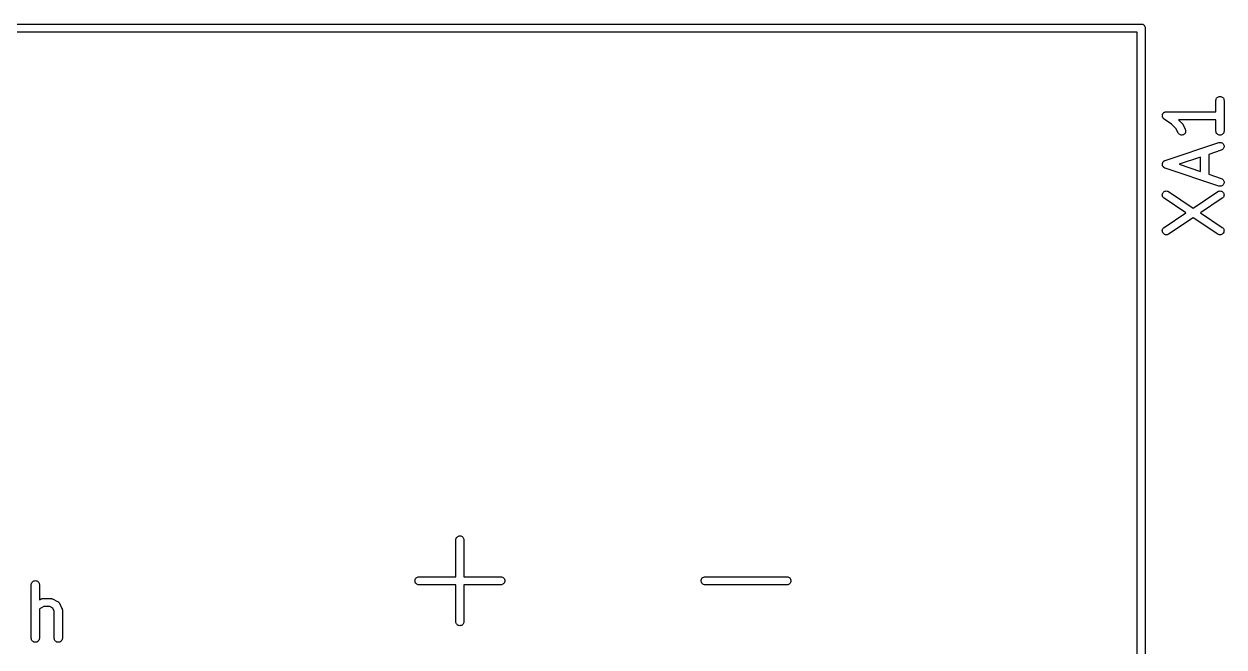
# Model space of a CAD drawing. Extents: x 62 to 117, y -164 to -62.
# Drawn here: x 94.74 to 117.11, y -73.51 to -61.9 of the extents above; entities that cross this region are included whole.
import ezdxf

# ---------------------------------------------------------------- set-up
doc = ezdxf.new("R2010")
doc.units = 0
doc.header["$MEASUREMENT"] = 0
doc.layers.add('BLACK', color=7, linetype='CONTINUOUS')

msp = doc.modelspace()

# ---------------------------------------------------------------- linework, layer by layer
at = {"layer": 'BLACK', "linetype": 'CONTINUOUS'}
for p, q in [((62.2337, -61.901), (115.566, -61.901)), ((115.566, -61.901), (115.57, -61.9006)), ((115.57, -61.9006), (115.574, -61.901)), ((115.574, -61.901), (115.585, -61.9021)), ((115.585, -61.9021), (115.599, -61.9064)), ((115.599, -61.9064), (115.612, -61.9133)), ((115.612, -61.9133), (115.623, -61.9227)), ((115.623, -61.9227), (115.633, -61.9341)), ((115.633, -61.9341), (115.64, -61.9472)), ((115.64, -61.9472), (115.644, -61.9613)), ((115.495, -62.051), (62.305, -62.051)), ((115.495, -159.481), (115.495, -62.051)), ((115.644, -61.9613), (115.645, -61.976)), ((115.645, -61.976), (115.645, -61.9797)), ((115.645, -61.9797), (115.645, -159.508)), ((116.965, -63.3099), (116.969, -63.296)), ((116.969, -63.296), (116.976, -63.2831)), ((116.976, -63.2831), (116.986, -63.2719)), ((116.986, -63.2719), (116.997, -63.2628)), ((116.997, -63.2628), (117.01, -63.256)), ((117.01, -63.256), (117.024, -63.2519)), ((117.024, -63.2519), (117.039, -63.2505)), ((117.039, -63.2505), (117.053, -63.2521)), ((117.053, -63.2521), (117.067, -63.2564)), ((117.067, -63.2564), (117.08, -63.2633)), ((117.08, -63.2633), (117.092, -63.2727)), ((117.092, -63.2727), (117.101, -63.284)), ((117.101, -63.284), (117.108, -63.2969)), ((117.108, -63.2969), (117.112, -63.311)), ((116.963, -63.3245), (116.965, -63.3099)), ((116.963, -63.3255), (116.963, -63.3245)), ((116.963, -63.5362), (116.963, -63.3255)), ((117.112, -63.311), (117.113, -63.3255)), ((117.113, -63.3255), (117.113, -63.897)), ((115.963, -63.6106), (115.964, -63.6035)), ((115.963, -63.6107), (115.963, -63.6106)), ((115.964, -63.6183), (115.963, -63.6107)), ((115.963, -63.6107), (115.963, -63.6107)), ((115.964, -63.6035), (115.965, -63.5962)), ((115.965, -63.6252), (115.964, -63.6183)), ((115.965, -63.596), (115.967, -63.589)), ((115.965, -63.5961), (115.965, -63.596)), ((115.965, -63.5962), (115.965, -63.5961)), ((115.965, -63.6253), (115.965, -63.6252)), ((115.965, -63.6252), (115.965, -63.6252)), ((115.967, -63.6325), (115.965, -63.6253)), ((115.967, -63.589), (115.969, -63.5822)), ((115.969, -63.6392), (115.967, -63.6325)), ((115.969, -63.5821), (115.973, -63.5755)), ((115.969, -63.5822), (115.969, -63.5821)), ((115.969, -63.5821), (115.969, -63.5821)), ((115.969, -63.6393), (115.969, -63.6392)), ((115.972, -63.6455), (115.969, -63.6393)), ((115.969, -63.6393), (115.969, -63.6393)), ((115.976, -63.6522), (115.972, -63.6455)), ((115.973, -63.5755), (115.976, -63.5693)), ((115.976, -63.5692), (115.981, -63.5636)), ((115.976, -63.5693), (115.976, -63.5692)), ((115.976, -63.5693), (115.976, -63.5693)), ((115.976, -63.6523), (115.976, -63.6522)), ((115.98, -63.6579), (115.976, -63.6523)), ((115.976, -63.6523), (115.976, -63.6523)), ((115.985, -63.6636), (115.98, -63.6579)), ((115.981, -63.5636), (115.986, -63.558)), ((115.985, -63.6637), (115.985, -63.6636)), ((115.99, -63.6685), (115.985, -63.6637)), ((115.985, -63.6637), (115.985, -63.6637)), ((115.986, -63.5579), (115.991, -63.5532)), ((115.986, -63.558), (115.986, -63.5579)), ((115.986, -63.558), (115.986, -63.558)), ((115.996, -63.6731), (115.99, -63.6685)), ((115.991, -63.5532), (115.997, -63.5488)), ((115.997, -63.6736), (115.996, -63.6731)), ((115.996, -63.6731), (115.996, -63.6731)), ((115.996, -63.6731), (115.996, -63.6731)), ((115.996, -63.6731), (115.996, -63.6731)), ((115.997, -63.5487), (116.004, -63.5452)), ((115.997, -63.5488), (115.997, -63.5487)), ((115.997, -63.5487), (115.997, -63.5487)), ((116.133, -63.7648), (115.997, -63.6736)), ((116.004, -63.5452), (116.01, -63.5419)), ((116.01, -63.5419), (116.017, -63.5398)), ((116.01, -63.5419), (116.01, -63.5419)), ((116.01, -63.5419), (116.01, -63.5419)), ((116.017, -63.5398), (116.024, -63.5377)), ((116.024, -63.5376), (116.031, -63.5369)), ((116.024, -63.5377), (116.024, -63.5376)), ((116.024, -63.5377), (116.024, -63.5377)), ((116.031, -63.5369), (116.038, -63.5362)), ((116.038, -63.5362), (116.963, -63.5362)), ((116.963, -63.6862), (116.267, -63.6862)), ((116.267, -63.6862), (116.33, -63.7487)), ((116.33, -63.7487), (116.33, -63.7494)), ((116.33, -63.7494), (116.333, -63.7527)), ((116.963, -63.897), (116.963, -63.6862)), ((116.215, -63.8461), (116.133, -63.7648)), ((116.257, -63.9305), (116.215, -63.8461)), ((116.265, -63.9429), (116.257, -63.9305)), ((116.275, -63.9535), (116.265, -63.9429)), ((116.287, -63.962), (116.275, -63.9535)), ((116.3, -63.968), (116.287, -63.962)), ((116.314, -63.9713), (116.3, -63.968)), ((116.329, -63.9718), (116.314, -63.9713)), ((116.343, -63.9694), (116.329, -63.9718)), ((116.333, -63.7527), (116.336, -63.7558)), ((116.336, -63.7558), (116.337, -63.7584)), ((116.337, -63.7584), (116.339, -63.7609)), ((116.339, -63.7609), (116.341, -63.7646)), ((116.341, -63.7646), (116.344, -63.7682)), ((116.357, -63.9643), (116.343, -63.9694)), ((116.344, -63.7682), (116.391, -63.8634)), ((116.37, -63.9566), (116.357, -63.9643)), ((116.38, -63.9466), (116.37, -63.9566)), ((116.389, -63.9347), (116.38, -63.9466)), ((116.395, -63.9214), (116.389, -63.9347)), ((116.391, -63.8634), (116.392, -63.8643)), ((116.392, -63.8643), (116.397, -63.8781)), ((116.398, -63.9072), (116.395, -63.9214)), ((116.397, -63.8781), (116.399, -63.8925)), ((116.399, -63.8925), (116.398, -63.9072)), ((116.965, -63.9115), (116.963, -63.897)), ((116.969, -63.9255), (116.965, -63.9115)), ((116.976, -63.9385), (116.969, -63.9255)), ((116.985, -63.9498), (116.976, -63.9385)), ((116.996, -63.9591), (116.985, -63.9498)), ((117.009, -63.9661), (116.996, -63.9591)), ((117.023, -63.9704), (117.009, -63.9661)), ((117.038, -63.9719), (117.023, -63.9704)), ((117.052, -63.9706), (117.038, -63.9719)), ((117.066, -63.9665), (117.052, -63.9706)), ((117.079, -63.9597), (117.066, -63.9665)), ((117.091, -63.9505), (117.079, -63.9597)), ((117.1, -63.9393), (117.091, -63.9505)), ((117.107, -63.9265), (117.1, -63.9393)), ((117.112, -63.9125), (117.107, -63.9265)), ((117.113, -63.898), (117.112, -63.9125)), ((117.113, -63.897), (117.113, -63.898)), ((116.015, -64.4448), (117.015, -64.1115)), ((117.015, -64.1115), (117.016, -64.1112)), ((117.016, -64.1112), (117.03, -64.1081)), ((117.03, -64.1081), (117.045, -64.1079)), ((117.045, -64.1079), (117.059, -64.1106)), ((117.059, -64.1106), (117.073, -64.1159)), ((117.073, -64.1159), (117.085, -64.1239)), ((117.085, -64.1239), (117.095, -64.134)), ((117.095, -64.134), (117.104, -64.146)), ((117.104, -64.146), (117.11, -64.1594)), ((117.11, -64.1594), (117.113, -64.1737)), ((117.113, -64.1884), (117.111, -64.2028)), ((117.113, -64.1737), (117.113, -64.1884)), ((116.678, -64.382), (116.276, -64.516)), ((116.678, -64.65), (116.678, -64.382)), ((117.062, -64.2538), (116.828, -64.332)), ((116.828, -64.332), (116.828, -64.7)), ((117.075, -64.2479), (117.062, -64.2538)), ((117.087, -64.2394), (117.075, -64.2479)), ((117.098, -64.2288), (117.087, -64.2394)), ((117.105, -64.2164), (117.098, -64.2288)), ((117.111, -64.2028), (117.105, -64.2164)), ((115.964, -64.506), (115.965, -64.501)), ((115.964, -64.5082), (115.964, -64.506)), ((115.964, -64.5103), (115.964, -64.5082)), ((115.964, -64.5155), (115.964, -64.5103)), ((115.964, -64.5207), (115.964, -64.5155)), ((115.964, -64.5228), (115.964, -64.5207)), ((115.964, -64.5249), (115.964, -64.5228)), ((115.965, -64.53), (115.964, -64.5249)), ((115.965, -64.501), (115.966, -64.4959)), ((115.966, -64.5351), (115.965, -64.53)), ((115.966, -64.4959), (115.967, -64.4939)), ((115.967, -64.5371), (115.966, -64.5351)), ((115.967, -64.4918), (115.97, -64.4871)), ((115.967, -64.4939), (115.967, -64.4918)), ((115.967, -64.5392), (115.967, -64.5371)), ((115.969, -64.544), (115.967, -64.5392)), ((115.971, -64.5488), (115.969, -64.544)), ((115.97, -64.4871), (115.971, -64.4822)), ((115.971, -64.4822), (115.973, -64.4804)), ((115.972, -64.5507), (115.971, -64.5488)), ((115.973, -64.5526), (115.972, -64.5507)), ((115.973, -64.4785), (115.976, -64.4742)), ((115.973, -64.4804), (115.973, -64.4785)), ((115.976, -64.5569), (115.973, -64.5526)), ((115.976, -64.4742), (115.979, -64.4699)), ((115.979, -64.5613), (115.976, -64.5569)), ((115.979, -64.4699), (115.981, -64.4683)), ((115.98, -64.5629), (115.979, -64.5613)), ((115.981, -64.5646), (115.98, -64.5629)), ((115.981, -64.4683), (115.982, -64.4666)), ((115.985, -64.5682), (115.981, -64.5646)), ((115.982, -64.4666), (115.986, -64.463)), ((115.989, -64.5721), (115.985, -64.5682)), ((115.986, -64.463), (115.989, -64.4593)), ((115.989, -64.4593), (115.991, -64.458)), ((115.99, -64.5733), (115.989, -64.5721)), ((115.992, -64.5748), (115.99, -64.5733)), ((115.991, -64.458), (115.993, -64.4566)), ((115.996, -64.5776), (115.992, -64.5748)), ((115.993, -64.4566), (115.997, -64.4538)), ((116, -64.5807), (115.996, -64.5776)), ((115.997, -64.4538), (116.001, -64.4508)), ((116.002, -64.5816), (116, -64.5807)), ((116.001, -64.4508), (116.003, -64.4499)), ((116.004, -64.5827), (116.002, -64.5816)), ((116.003, -64.4499), (116.005, -64.4488)), ((116.009, -64.5846), (116.004, -64.5827)), ((116.005, -64.4488), (116.01, -64.447)), ((116.014, -64.5868), (116.009, -64.5846)), ((116.01, -64.447), (116.015, -64.4448)), ((116.015, -64.5872), (116.014, -64.5868)), ((117.015, -64.9205), (116.015, -64.5872)), ((116.276, -64.516), (116.678, -64.65)), ((116.828, -64.7), (117.062, -64.7782)), ((117.062, -64.7782), (117.063, -64.7785)), ((117.063, -64.7785), (117.076, -64.7847)), ((117.076, -64.7847), (117.088, -64.7933)), ((117.088, -64.7933), (117.098, -64.804)), ((117.098, -64.804), (117.106, -64.8165)), ((117.106, -64.8165), (117.111, -64.8302)), ((117.113, -64.8593), (117.109, -64.8735)), ((117.111, -64.8302), (117.113, -64.8447)), ((117.113, -64.8447), (117.113, -64.8593)), ((115.963, -65.0868), (115.965, -65.0722)), ((115.965, -65.1014), (115.963, -65.0868)), ((115.965, -65.0722), (115.969, -65.0583)), ((115.969, -65.0583), (115.976, -65.0454)), ((115.976, -65.0454), (115.986, -65.0341)), ((115.986, -65.0341), (115.997, -65.0249)), ((115.997, -65.0249), (116.01, -65.018)), ((116.01, -65.018), (116.024, -65.0138)), ((116.024, -65.0138), (116.038, -65.0124)), ((116.038, -65.0124), (116.053, -65.0139)), ((116.053, -65.0139), (116.067, -65.0181)), ((116.067, -65.0181), (116.08, -65.025)), ((116.08, -65.025), (116.538, -65.3306)), ((116.538, -65.3306), (116.997, -65.025)), ((116.997, -65.025), (116.998, -65.0244)), ((116.998, -65.0244), (117.011, -65.0177)), ((117.011, -65.0177), (117.025, -65.0137)), ((117.029, -64.9237), (117.015, -64.9205)), ((117.025, -65.0137), (117.039, -65.0124)), ((117.044, -64.9242), (117.029, -64.9237)), ((117.039, -65.0124), (117.054, -65.014)), ((117.058, -64.9217), (117.044, -64.9242)), ((117.054, -65.014), (117.068, -65.0184)), ((117.072, -64.9165), (117.058, -64.9217)), ((117.068, -65.0184), (117.081, -65.0255)), ((117.084, -64.9088), (117.072, -64.9165)), ((117.081, -65.0255), (117.092, -65.0349)), ((117.095, -64.8988), (117.084, -64.9088)), ((117.092, -65.0349), (117.101, -65.0463)), ((117.103, -64.8869), (117.095, -64.8988)), ((117.101, -65.0463), (117.108, -65.0592)), ((117.109, -64.8735), (117.103, -64.8869)), ((117.108, -65.0592), (117.112, -65.0733)), ((117.112, -65.0733), (117.113, -65.0878)), ((117.113, -65.0878), (117.112, -65.1024)), ((115.969, -65.1154), (115.965, -65.1014)), ((115.976, -65.1284), (115.969, -65.1154)), ((115.985, -65.1398), (115.976, -65.1284)), ((115.996, -65.1492), (115.985, -65.1398)), ((115.997, -65.1498), (115.996, -65.1492)), ((116.403, -65.4208), (115.997, -65.1498)), ((117.08, -65.1498), (116.674, -65.4208)), ((117.091, -65.1406), (117.08, -65.1498)), ((117.101, -65.1293), (117.091, -65.1406)), ((117.108, -65.1164), (117.101, -65.1293)), ((117.112, -65.1024), (117.108, -65.1164)), ((115.997, -65.6917), (116.403, -65.4208)), ((116.538, -65.5109), (116.08, -65.8165)), ((116.997, -65.8165), (116.538, -65.5109)), ((116.674, -65.4208), (117.08, -65.6917)), ((115.963, -65.7537), (115.965, -65.7391)), ((115.965, -65.7683), (115.963, -65.7537)), ((115.965, -65.7391), (115.969, -65.7251)), ((115.969, -65.7251), (115.976, -65.7123)), ((115.976, -65.7123), (115.985, -65.701)), ((115.985, -65.701), (115.997, -65.6917)), ((117.08, -65.6917), (117.081, -65.6923)), ((117.081, -65.6923), (117.092, -65.7017)), ((117.092, -65.7017), (117.101, -65.7131)), ((117.101, -65.7131), (117.108, -65.7261)), ((117.108, -65.7261), (117.112, -65.7402)), ((117.112, -65.7402), (117.113, -65.7547)), ((117.113, -65.7547), (117.112, -65.7693)), ((115.969, -65.7823), (115.965, -65.7683)), ((115.976, -65.7953), (115.969, -65.7823)), ((115.985, -65.8067), (115.976, -65.7953)), ((115.996, -65.816), (115.985, -65.8067)), ((116.009, -65.8231), (115.996, -65.816)), ((116.023, -65.8275), (116.009, -65.8231)), ((116.037, -65.8291), (116.023, -65.8275)), ((116.052, -65.8278), (116.037, -65.8291)), ((116.066, -65.8238), (116.052, -65.8278)), ((116.079, -65.8171), (116.066, -65.8238)), ((116.08, -65.8165), (116.079, -65.8171)), ((117.01, -65.8234), (116.997, -65.8165)), ((117.024, -65.8276), (117.01, -65.8234)), ((117.038, -65.8291), (117.024, -65.8276)), ((117.053, -65.8277), (117.038, -65.8291)), ((117.067, -65.8235), (117.053, -65.8277)), ((117.08, -65.8166), (117.067, -65.8235)), ((117.091, -65.8074), (117.08, -65.8166)), ((117.1, -65.7961), (117.091, -65.8074)), ((117.107, -65.7833), (117.1, -65.7961)), ((117.112, -65.7693), (117.107, -65.7833)), ((102.795, -71.5159), (102.797, -71.5014)), ((102.795, -71.517), (102.795, -71.5159)), ((102.795, -72.2039), (102.795, -71.517)), ((102.797, -71.5014), (102.801, -71.4874)), ((102.801, -71.4874), (102.808, -71.4746)), ((102.808, -71.4746), (102.818, -71.4634)), ((102.818, -71.4634), (102.829, -71.4542)), ((102.829, -71.4542), (102.842, -71.4474)), ((102.842, -71.4474), (102.856, -71.4433)), ((102.856, -71.4433), (102.871, -71.442)), ((102.871, -71.442), (102.885, -71.4435)), ((102.885, -71.4435), (102.899, -71.4478)), ((102.899, -71.4478), (102.912, -71.4548)), ((102.912, -71.4548), (102.923, -71.4641)), ((102.923, -71.4641), (102.932, -71.4754)), ((102.932, -71.4754), (102.939, -71.4884)), ((102.939, -71.4884), (102.944, -71.5024)), ((102.944, -71.5024), (102.945, -71.517)), ((102.945, -71.517), (102.945, -72.2039)), ((102.039, -72.2498), (102.046, -72.2369)), ((102.046, -72.2369), (102.055, -72.2256)), ((102.055, -72.2256), (102.067, -72.2164)), ((102.067, -72.2164), (102.08, -72.2095)), ((102.08, -72.2095), (102.094, -72.2053)), ((102.094, -72.2053), (102.108, -72.2039)), ((102.108, -72.2039), (102.795, -72.2039)), ((102.945, -72.2039), (103.632, -72.2039)), ((103.632, -72.2039), (103.633, -72.2039)), ((103.633, -72.2039), (103.647, -72.2055)), ((103.647, -72.2055), (103.661, -72.2099)), ((103.661, -72.2099), (103.674, -72.217)), ((103.674, -72.217), (103.685, -72.2264)), ((103.685, -72.2264), (103.695, -72.2378)), ((103.695, -72.2378), (103.701, -72.2508)), ((107.373, -72.2498), (107.38, -72.2369)), ((107.38, -72.2369), (107.389, -72.2256)), ((107.389, -72.2256), (107.401, -72.2164)), ((107.401, -72.2164), (107.414, -72.2095)), ((107.414, -72.2095), (107.428, -72.2053)), ((107.428, -72.2053), (107.442, -72.2039)), ((107.442, -72.2039), (108.966, -72.2039)), ((108.966, -72.2039), (108.967, -72.2039)), ((108.967, -72.2039), (108.981, -72.2055)), ((108.981, -72.2055), (108.995, -72.2099)), ((108.995, -72.2099), (109.008, -72.217)), ((109.008, -72.217), (109.019, -72.2264)), ((109.019, -72.2264), (109.029, -72.2378)), ((109.029, -72.2378), (109.035, -72.2508)), ((94.8811, -72.3493), (94.8827, -72.3348)), ((94.8811, -72.3504), (94.8811, -72.3493)), ((94.8811, -73.3504), (94.8811, -72.3504)), ((94.8827, -72.3348), (94.8872, -72.3208)), ((94.8872, -72.3208), (94.8942, -72.308)), ((94.8942, -72.308), (94.9036, -72.2968)), ((94.9036, -72.2968), (94.915, -72.2876)), ((94.915, -72.2876), (94.928, -72.2808)), ((94.928, -72.2808), (94.942, -72.2767)), ((94.942, -72.2767), (94.9566, -72.2754)), ((94.9566, -72.2754), (94.9712, -72.2769)), ((94.9712, -72.2769), (94.9852, -72.2812)), ((94.9852, -72.2812), (94.998, -72.2882)), ((94.998, -72.2882), (95.0093, -72.2975)), ((95.0093, -72.2975), (95.0186, -72.3089)), ((95.0186, -72.3089), (95.0254, -72.3218)), ((95.0254, -72.3218), (95.0297, -72.3358)), ((95.0297, -72.3358), (95.0311, -72.3504)), ((95.0311, -72.3504), (95.0311, -72.6338)), ((102.033, -72.2783), (102.035, -72.2638)), ((102.034, -72.2929), (102.033, -72.2783)), ((102.039, -72.307), (102.034, -72.2929)), ((102.035, -72.2638), (102.039, -72.2498)), ((102.045, -72.3199), (102.039, -72.307)), ((102.055, -72.3313), (102.045, -72.3199)), ((102.066, -72.3407), (102.055, -72.3313)), ((102.079, -72.3478), (102.066, -72.3407)), ((102.093, -72.3522), (102.079, -72.3478)), ((102.107, -72.3538), (102.093, -72.3522)), ((102.108, -72.3539), (102.107, -72.3538)), ((102.795, -72.3539), (102.108, -72.3539)), ((102.795, -73.0408), (102.795, -72.3539)), ((103.632, -72.3539), (102.945, -72.3539)), ((102.945, -72.3539), (102.945, -73.0408)), ((103.646, -72.3524), (103.632, -72.3539)), ((103.66, -72.3482), (103.646, -72.3524)), ((103.673, -72.3413), (103.66, -72.3482)), ((103.685, -72.3321), (103.673, -72.3413)), ((103.694, -72.3208), (103.685, -72.3321)), ((103.701, -72.3079), (103.694, -72.3208)), ((103.701, -72.2508), (103.706, -72.2648)), ((103.705, -72.2939), (103.701, -72.3079)), ((103.707, -72.2794), (103.705, -72.2939)), ((103.706, -72.2648), (103.707, -72.2794)), ((107.367, -72.2783), (107.369, -72.2638)), ((107.368, -72.2929), (107.367, -72.2783)), ((107.373, -72.307), (107.368, -72.2929)), ((107.369, -72.2638), (107.373, -72.2498)), ((107.379, -72.3199), (107.373, -72.307)), ((107.389, -72.3313), (107.379, -72.3199)), ((107.4, -72.3407), (107.389, -72.3313)), ((107.413, -72.3478), (107.4, -72.3407)), ((107.427, -72.3522), (107.413, -72.3478)), ((107.441, -72.3538), (107.427, -72.3522)), ((107.442, -72.3539), (107.441, -72.3538)), ((108.966, -72.3539), (107.442, -72.3539)), ((108.98, -72.3524), (108.966, -72.3539)), ((108.994, -72.3482), (108.98, -72.3524)), ((109.007, -72.3413), (108.994, -72.3482)), ((109.019, -72.3321), (109.007, -72.3413)), ((109.028, -72.3208), (109.019, -72.3321)), ((109.035, -72.3079), (109.028, -72.3208)), ((109.035, -72.2508), (109.04, -72.2648)), ((109.039, -72.2939), (109.035, -72.3079)), ((109.041, -72.2794), (109.039, -72.2939)), ((109.04, -72.2648), (109.041, -72.2794)), ((95.0311, -72.6338), (95.0654, -72.6166)), ((95.0654, -72.6166), (95.0663, -72.6162)), ((95.0663, -72.6162), (95.0684, -72.6154)), ((95.0684, -72.6154), (95.0704, -72.6144)), ((95.0704, -72.6144), (95.0753, -72.6129)), ((95.0753, -72.6129), (95.0801, -72.6111)), ((95.0801, -72.6111), (95.0823, -72.6108)), ((95.0823, -72.6108), (95.0844, -72.6101)), ((95.0844, -72.6101), (95.0895, -72.6096)), ((95.0895, -72.6096), (95.0945, -72.6088)), ((95.0945, -72.6088), (95.0968, -72.6089)), ((95.0968, -72.6089), (95.099, -72.6087)), ((95.099, -72.6087), (95.2418, -72.6087)), ((95.2418, -72.6087), (95.2429, -72.6087)), ((95.2429, -72.6087), (95.2451, -72.609)), ((95.2451, -72.609), (95.2473, -72.6089)), ((95.2473, -72.6089), (95.2523, -72.6098)), ((95.2523, -72.6098), (95.2574, -72.6104)), ((95.2574, -72.6104), (95.2595, -72.611)), ((95.2595, -72.611), (95.2617, -72.6114)), ((95.2617, -72.6114), (95.2665, -72.6132)), ((95.2665, -72.6132), (95.2714, -72.6148)), ((95.2714, -72.6148), (95.2733, -72.6158)), ((95.2733, -72.6158), (95.2753, -72.6166)), ((95.2753, -72.6166), (95.3706, -72.6643)), ((95.3706, -72.6643), (95.3715, -72.6647)), ((95.3715, -72.6647), (95.3729, -72.6656)), ((95.3729, -72.6656), (95.3744, -72.6663)), ((95.3744, -72.6663), (95.379, -72.6696)), ((95.379, -72.6696), (95.3838, -72.6727)), ((95.3838, -72.6727), (95.385, -72.6738)), ((95.385, -72.6738), (95.3863, -72.6748)), ((95.3863, -72.6748), (95.3902, -72.6789)), ((95.3902, -72.6789), (95.3943, -72.6829)), ((95.3943, -72.6829), (95.3952, -72.6842)), ((95.3952, -72.6842), (95.3963, -72.6854)), ((95.3963, -72.6854), (95.3994, -72.6902)), ((95.3994, -72.6902), (95.4026, -72.6949)), ((95.4026, -72.6949), (95.4033, -72.6964)), ((95.4033, -72.6964), (95.4041, -72.6978)), ((95.0481, -72.793), (95.0311, -72.81)), ((95.0311, -72.81), (95.0311, -73.3504)), ((95.1167, -72.7587), (95.0481, -72.793)), ((95.2241, -72.7587), (95.1167, -72.7587)), ((95.2811, -72.7872), (95.2241, -72.7587)), ((95.3097, -72.8443), (95.2811, -72.7872)), ((95.3097, -73.3504), (95.3097, -72.8443)), ((95.4041, -72.6978), (95.4517, -72.793)), ((95.4517, -72.793), (95.4522, -72.794)), ((95.4522, -72.794), (95.453, -72.796)), ((95.453, -72.796), (95.454, -72.798)), ((95.454, -72.798), (95.4555, -72.8029)), ((95.4555, -72.8029), (95.4573, -72.8077)), ((95.4573, -72.8077), (95.4576, -72.8099)), ((95.4576, -72.8099), (95.4582, -72.812)), ((95.4582, -72.812), (95.4587, -72.8171)), ((95.4587, -72.8171), (95.4595, -72.8222)), ((95.4595, -72.8222), (95.4595, -72.8244)), ((95.4595, -72.8244), (95.4597, -72.8266)), ((95.4597, -72.8266), (95.4597, -73.3504)), ((102.796, -73.0553), (102.795, -73.0408)), ((102.801, -73.0693), (102.796, -73.0553)), ((102.808, -73.0823), (102.801, -73.0693)), ((102.817, -73.0936), (102.808, -73.0823)), ((102.828, -73.1029), (102.817, -73.0936)), ((102.841, -73.1099), (102.828, -73.1029)), ((102.855, -73.1142), (102.841, -73.1099)), ((102.869, -73.1158), (102.855, -73.1142)), ((102.884, -73.1144), (102.869, -73.1158)), ((102.898, -73.1103), (102.884, -73.1144)), ((102.911, -73.1035), (102.898, -73.1103)), ((102.922, -73.0943), (102.911, -73.1035)), ((102.932, -73.0831), (102.922, -73.0943)), ((102.939, -73.0703), (102.932, -73.0831)), ((102.943, -73.0564), (102.939, -73.0703)), ((102.945, -73.0418), (102.943, -73.0564)), ((102.945, -73.0408), (102.945, -73.0418)), ((94.8825, -73.3649), (94.8811, -73.3504)), ((94.8868, -73.379), (94.8825, -73.3649)), ((95.0295, -73.366), (95.025, -73.3799)), ((95.0311, -73.3514), (95.0295, -73.366)), ((95.0311, -73.3504), (95.0311, -73.3514)), ((95.3111, -73.3649), (95.3097, -73.3504)), ((95.3153, -73.379), (95.3111, -73.3649)), ((95.458, -73.366), (95.4536, -73.3799)), ((95.4597, -73.3514), (95.458, -73.366)), ((95.4597, -73.3504), (95.4597, -73.3514)), ((94.8936, -73.3919), (94.8868, -73.379)), ((94.9029, -73.4032), (94.8936, -73.3919)), ((94.9142, -73.4126), (94.9029, -73.4032)), ((94.927, -73.4195), (94.9142, -73.4126)), ((94.941, -73.4238), (94.927, -73.4195)), ((94.9556, -73.4254), (94.941, -73.4238)), ((94.9701, -73.4241), (94.9556, -73.4254)), ((94.9842, -73.4199), (94.9701, -73.4241)), ((94.9972, -73.4131), (94.9842, -73.4199)), ((95.0086, -73.404), (94.9972, -73.4131)), ((95.018, -73.3928), (95.0086, -73.404)), ((95.025, -73.3799), (95.018, -73.3928)), ((95.3222, -73.3919), (95.3153, -73.379)), ((95.3314, -73.4032), (95.3222, -73.3919)), ((95.3427, -73.4126), (95.3314, -73.4032)), ((95.3556, -73.4195), (95.3427, -73.4126)), ((95.3696, -73.4238), (95.3556, -73.4195)), ((95.3841, -73.4254), (95.3696, -73.4238)), ((95.3987, -73.4241), (95.3841, -73.4254)), ((95.4128, -73.4199), (95.3987, -73.4241)), ((95.4257, -73.4131), (95.4128, -73.4199)), ((95.4371, -73.404), (95.4257, -73.4131)), ((95.4466, -73.3928), (95.4371, -73.404)), ((95.4536, -73.3799), (95.4466, -73.3928))]:
    msp.add_line(p, q, dxfattribs=at)

doc.saveas('drawing.dxf')
